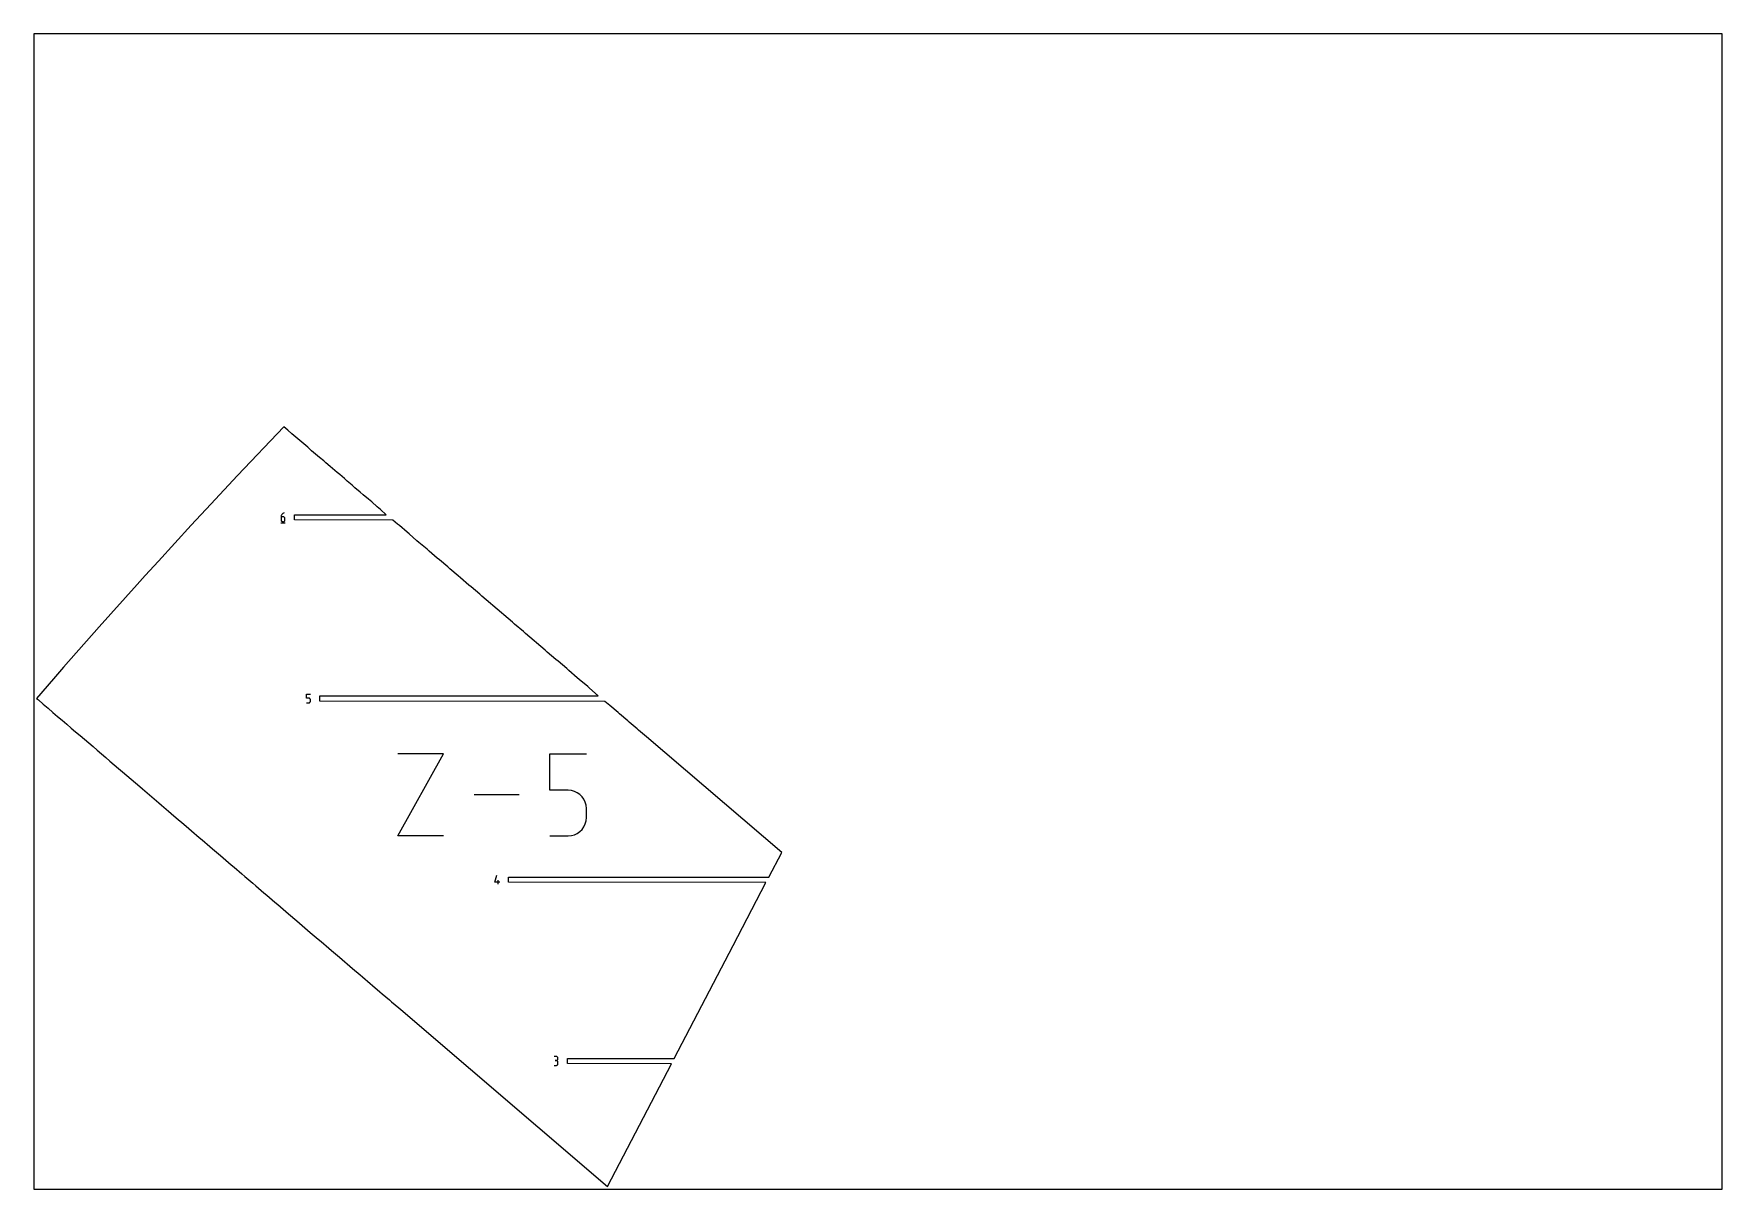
# Model space of a CAD drawing. Extents: x 0 to 38, y 0 to 26.
import ezdxf

# ---------------------------------------------------------------- set-up
doc = ezdxf.new("R2010")
doc.units = 0

msp = doc.modelspace()

# ---------------------------------------------------------------- linework, layer by layer
at = {"layer": 'annotation', "color": 1}
for p, q in [((5.597018, 15.200212), (5.587798, 15.190954)), ((5.607525, 15.208136), (5.597018, 15.200212)), ((5.6192, 15.214563), (5.607525, 15.208136)), ((5.631923, 15.219334), (5.6192, 15.214563)), ((5.631923, 15.219334), (5.631923, 15.219334)), ((5.559648, 14.994334), (5.659648, 14.994334)), ((5.566194, 15.143789), (5.56521, 15.130271)), ((5.56521, 15.130271), (5.56521, 15.063796)), ((5.609623, 15.130271), (5.56521, 15.130271)), ((5.56521, 15.063796), (5.56521, 15.063796)), ((5.56521, 15.063796), (5.565927, 15.055807)), ((5.565927, 15.055807), (5.567994, 15.048286)), ((5.569064, 15.156778), (5.566194, 15.143789)), ((5.567994, 15.048286), (5.571284, 15.04136)), ((5.573701, 15.169075), (5.569064, 15.156778)), ((5.571284, 15.04136), (5.57567, 15.035154)), ((5.579986, 15.180521), (5.573701, 15.169075)), ((5.57567, 15.035154), (5.581027, 15.029794)), ((5.587798, 15.190954), (5.579986, 15.180521)), ((5.581027, 15.029794), (5.587227, 15.025407)), ((5.587227, 15.025407), (5.594144, 15.022117)), ((5.594144, 15.022117), (5.601651, 15.020051)), ((5.601651, 15.020051), (5.609623, 15.019334)), ((5.61761, 15.129558), (5.609623, 15.130271)), ((5.609623, 15.019334), (5.61761, 15.020051)), ((5.609623, 15.019334), (5.609623, 15.019334)), ((5.625126, 15.127502), (5.61761, 15.129558)), ((5.61761, 15.020051), (5.625126, 15.022117)), ((5.632046, 15.124227), (5.625126, 15.127502)), ((5.625126, 15.022117), (5.632046, 15.025407)), ((5.638244, 15.119857), (5.632046, 15.124227)), ((5.632046, 15.025407), (5.638244, 15.029794)), ((5.643595, 15.114516), (5.638244, 15.119857)), ((5.638244, 15.029794), (5.643595, 15.035154)), ((5.647975, 15.108328), (5.643595, 15.114516)), ((5.643595, 15.035154), (5.647975, 15.04136)), ((5.651258, 15.101417), (5.647975, 15.108328)), ((5.647975, 15.04136), (5.651258, 15.048286)), ((5.65332, 15.093907), (5.651258, 15.101417)), ((5.651258, 15.048286), (5.65332, 15.055807)), ((5.654035, 15.085921), (5.65332, 15.093907)), ((5.65332, 15.055807), (5.654035, 15.063796)), ((5.654035, 15.063796), (5.654035, 15.085921)), ((5.654035, 15.085921), (5.654035, 15.085921)), ((6.137813, 11.052713), (6.137813, 11.141777)), ((6.137813, 11.141777), (6.226637, 11.141777)), ((6.182225, 11.052713), (6.137813, 11.052713)), ((6.190199, 11.052001), (6.182225, 11.052713)), ((6.197708, 11.049945), (6.190199, 11.052001)), ((6.204626, 11.04667), (6.197708, 11.049945)), ((6.210826, 11.0423), (6.204626, 11.04667)), ((6.216181, 11.036959), (6.210826, 11.0423)), ((6.220566, 11.030771), (6.216181, 11.036959)), ((6.223855, 11.02386), (6.220566, 11.030771)), ((6.225921, 11.016349), (6.223855, 11.02386)), ((6.137813, 10.941777), (6.182225, 10.941777)), ((6.182225, 10.941777), (6.190196, 10.942493)), ((6.182225, 10.941777), (6.182225, 10.941777)), ((6.190196, 10.942493), (6.197703, 10.944559)), ((6.197703, 10.944559), (6.20462, 10.947849)), ((6.20462, 10.947849), (6.21082, 10.952237)), ((6.21082, 10.952237), (6.216177, 10.957597)), ((6.216177, 10.957597), (6.220564, 10.963803)), ((6.220564, 10.963803), (6.223853, 10.970729)), ((6.223853, 10.970729), (6.22592, 10.97825)), ((6.22592, 10.97825), (6.226637, 10.986239)), ((6.226637, 11.008364), (6.225921, 11.016349)), ((6.226637, 10.986239), (6.226637, 11.008364)), ((6.226637, 11.008364), (6.226637, 11.008364)), ((8.197239, 7.952204), (9.222254, 9.798248)), ((9.222254, 9.798248), (8.197239, 9.798248)), ((11.616173, 8.976176), (11.616173, 9.798248)), ((11.616173, 9.798248), (12.436045, 9.798248)), ((10.92408, 8.875226), (9.914694, 8.875226)), ((12.026109, 8.976176), (11.616173, 8.976176)), ((12.099715, 8.969597), (12.026109, 8.976176)), ((12.169026, 8.950621), (12.099715, 8.969597)), ((12.232876, 8.920393), (12.169026, 8.950621)), ((12.2901, 8.880057), (12.232876, 8.920393)), ((12.339533, 8.830759), (12.2901, 8.880057)), ((12.380009, 8.773641), (12.339533, 8.830759)), ((12.410363, 8.709849), (12.380009, 8.773641)), ((12.429431, 8.640527), (12.410363, 8.709849)), ((12.429427, 8.288859), (12.436045, 8.362603)), ((12.436045, 8.566819), (12.429431, 8.640527)), ((12.436045, 8.362603), (12.436045, 8.566819)), ((12.436045, 8.566819), (12.436045, 8.566819)), ((12.168979, 7.977891), (12.232824, 8.008257)), ((12.232824, 8.008257), (12.290052, 8.048757)), ((12.290052, 8.048757), (12.339495, 8.098228)), ((12.339495, 8.098228), (12.379983, 8.15551)), ((12.379983, 8.15551), (12.41035, 8.219441)), ((12.41035, 8.219441), (12.429427, 8.288859)), ((9.222254, 7.952204), (8.197239, 7.952204)), ((11.616173, 7.952204), (12.026109, 7.952204)), ((12.026109, 7.952204), (12.099685, 7.958819)), ((12.026109, 7.952204), (12.026109, 7.952204)), ((12.099685, 7.958819), (12.168979, 7.977891)), ((10.374595, 6.908682), (10.418944, 7.064219)), ((10.485644, 6.908682), (10.374595, 6.908682)), ((10.452357, 6.864219), (10.452357, 6.953044)), ((11.753405, 2.98643), (11.708992, 2.98643)), ((11.708992, 2.786668), (11.753405, 2.786668)), ((11.753405, 2.897605), (11.731167, 2.897605)), ((11.731167, 2.897605), (11.753405, 2.897605)), ((11.761392, 2.985713), (11.753405, 2.98643)), ((11.753405, 2.897605), (11.761392, 2.898322)), ((11.761392, 2.896888), (11.753405, 2.897605)), ((11.753405, 2.897605), (11.753405, 2.897605)), ((11.753405, 2.786668), (11.761392, 2.787385)), ((11.753405, 2.786668), (11.753405, 2.786668)), ((11.768908, 2.983647), (11.761392, 2.985713)), ((11.761392, 2.898322), (11.768908, 2.90039)), ((11.768908, 2.894822), (11.761392, 2.896888)), ((11.761392, 2.787385), (11.768908, 2.78945)), ((11.775828, 2.980359), (11.768908, 2.983647)), ((11.768908, 2.90039), (11.775828, 2.903681)), ((11.775828, 2.891534), (11.768908, 2.894822)), ((11.768908, 2.78945), (11.775828, 2.792737)), ((11.782026, 2.975975), (11.775828, 2.980359)), ((11.775828, 2.903681), (11.782026, 2.908071)), ((11.782026, 2.88715), (11.775828, 2.891534)), ((11.775828, 2.792737), (11.782026, 2.797119)), ((11.787377, 2.970624), (11.782026, 2.975975)), ((11.782026, 2.908071), (11.787377, 2.913433)), ((11.787377, 2.881799), (11.782026, 2.88715)), ((11.782026, 2.797119), (11.787377, 2.802469)), ((11.791757, 2.964432), (11.787377, 2.970624)), ((11.787377, 2.913433), (11.791757, 2.919641)), ((11.791757, 2.875607), (11.787377, 2.881799)), ((11.787377, 2.802469), (11.791757, 2.808661)), ((11.79504, 2.957526), (11.791757, 2.964432)), ((11.791757, 2.919641), (11.79504, 2.926569)), ((11.79504, 2.868701), (11.791757, 2.875607)), ((11.791757, 2.808661), (11.79504, 2.815568)), ((11.797102, 2.950033), (11.79504, 2.957526)), ((11.79504, 2.926569), (11.797102, 2.934091)), ((11.797102, 2.861208), (11.79504, 2.868701)), ((11.79504, 2.815568), (11.797102, 2.823062)), ((11.797817, 2.94208), (11.797102, 2.950033)), ((11.797102, 2.934091), (11.797817, 2.94208)), ((11.797817, 2.853256), (11.797102, 2.861208)), ((11.797102, 2.823062), (11.797817, 2.831018)), ((11.797817, 2.94208), (11.797817, 2.94208)), ((11.797817, 2.831018), (11.797817, 2.853256)), ((11.797817, 2.853256), (11.797817, 2.853256))]:
    msp.add_line(p, q, dxfattribs=at)
at = {"layer": 'boundary', "color": 5}
for p, q in [((5.627919, 17.153512), (4.588534, 16.062906)), ((5.717802, 17.076706), (5.627919, 17.153512)), ((5.80738, 17.000161), (5.717802, 17.076706)), ((5.896753, 16.923791), (5.80738, 17.000161)), ((5.986021, 16.847511), (5.896753, 16.923791)), ((6.07528, 16.771239), (5.986021, 16.847511)), ((6.164631, 16.694888), (6.07528, 16.771239)), ((6.254173, 16.618373), (6.164631, 16.694888)), ((6.344005, 16.541611), (6.254173, 16.618373)), ((6.434228, 16.464515), (6.344005, 16.541611)), ((6.524944, 16.386998), (6.434228, 16.464515)), ((6.575272, 16.343992), (6.524944, 16.386998)), ((6.671121, 16.262088), (6.575272, 16.343992)), ((4.588534, 16.062906), (3.985706, 15.416949)), ((6.725624, 16.215515), (6.671121, 16.262088)), ((6.826471, 16.129341), (6.725624, 16.215515)), ((6.884952, 16.079369), (6.826471, 16.129341)), ((6.990649, 15.989049), (6.884952, 16.079369)), ((7.052905, 15.935852), (6.990649, 15.989049)), ((7.163296, 15.841521), (7.052905, 15.935852)), ((7.229112, 15.785282), (7.163296, 15.841521)), ((7.344029, 15.687084), (7.229112, 15.785282)), ((7.413186, 15.627989), (7.344029, 15.687084)), ((7.53245, 15.526077), (7.413186, 15.627989)), ((3.985706, 15.416949), (3.545554, 14.945308)), ((7.604719, 15.464323), (7.53245, 15.526077)), ((7.728144, 15.358855), (7.604719, 15.464323)), ((7.803289, 15.294643), (7.728144, 15.358855)), ((7.933093, 15.176834), (7.803289, 15.294643)), ((3.545554, 14.945308), (2.803788, 14.134367)), ((5.864648, 15.061834), (5.864648, 15.176834)), ((5.864648, 15.176834), (7.933093, 15.176834)), ((8.083052, 15.055584), (5.864648, 15.061834)), ((8.186933, 14.966816), (8.083052, 15.055584)), ((8.228138, 14.931607), (8.186933, 14.966816)), ((8.403056, 14.782138), (8.228138, 14.931607)), ((8.445855, 14.745566), (8.403056, 14.782138)), ((8.624486, 14.592924), (8.445855, 14.745566)), ((8.668713, 14.555132), (8.624486, 14.592924)), ((8.850737, 14.399591), (8.668713, 14.555132)), ((2.803788, 14.134367), (2.505037, 13.807756)), ((8.896217, 14.360729), (8.850737, 14.399591)), ((9.081309, 14.202567), (8.896217, 14.360729)), ((9.127859, 14.162789), (9.081309, 14.202567)), ((9.315691, 14.002285), (9.127859, 14.162789)), ((2.505037, 13.807756), (2.32737, 13.609635)), ((9.363126, 13.961751), (9.315691, 14.002285)), ((9.553369, 13.799188), (9.363126, 13.961751)), ((9.601497, 13.758062), (9.553369, 13.799188)), ((9.793817, 13.593723), (9.601497, 13.758062)), ((2.32737, 13.609635), (1.469275, 12.652755)), ((9.842444, 13.552171), (9.793817, 13.593723)), ((10.036507, 13.386343), (9.842444, 13.552171)), ((10.085435, 13.344533), (10.036507, 13.386343)), ((10.280901, 13.177506), (10.085435, 13.344533)), ((10.329933, 13.135608), (10.280901, 13.177506)), ((10.526463, 12.967672), (10.329933, 13.135608)), ((10.575399, 12.925856), (10.526463, 12.967672)), ((10.772648, 12.757305), (10.575399, 12.925856)), ((1.469275, 12.652755), (0.672076, 11.746155)), ((10.82129, 12.71574), (10.772648, 12.757305)), ((11.018916, 12.546867), (10.82129, 12.71574)), ((11.067067, 12.505722), (11.018916, 12.546867)), ((11.264725, 12.336822), (11.067067, 12.505722)), ((11.31219, 12.296263), (11.264725, 12.336822)), ((11.509529, 12.127636), (11.31219, 12.296263)), ((11.556118, 12.087825), (11.509529, 12.127636)), ((11.752789, 11.919768), (11.556118, 12.087825)), ((11.798316, 11.880865), (11.752789, 11.919768)), ((11.993971, 11.713677), (11.798316, 11.880865)), ((0.440552, 11.482859), (0.0625, 11.044432)), ((0.672076, 11.746155), (0.440552, 11.482859)), ((12.038255, 11.675836), (11.993971, 11.713677)), ((12.232542, 11.509816), (12.038255, 11.675836)), ((12.275408, 11.473187), (12.232542, 11.509816)), ((12.467974, 11.308638), (12.275408, 11.473187)), ((0.0625, 11.044432), (0.102878, 11.009929)), ((6.43725, 10.984277), (6.43725, 11.099277)), ((6.43725, 11.099277), (12.704918, 11.099277)), ((12.509256, 11.273362), (12.467974, 11.308638)), ((12.704918, 11.099277), (12.509256, 11.273362)), ((0.102878, 11.009929), (0.213827, 10.915122)), ((0.213827, 10.915122), (0.322727, 10.822066)), ((0.322727, 10.822066), (0.429753, 10.730611)), ((0.429753, 10.730611), (0.53507, 10.640618)), ((0.53507, 10.640618), (0.638828, 10.551955)), ((12.854877, 10.978027), (6.43725, 10.984277)), ((12.927357, 10.916092), (12.854877, 10.978027)), ((12.965004, 10.883923), (12.927357, 10.916092)), ((13.150295, 10.725589), (12.965004, 10.883923)), ((13.185912, 10.695155), (13.150295, 10.725589)), ((13.368072, 10.539498), (13.185912, 10.695155)), ((0.638828, 10.551955), (0.741178, 10.464497)), ((0.741178, 10.464497), (0.842256, 10.378125)), ((0.842256, 10.378125), (0.942195, 10.292726)), ((0.942195, 10.292726), (1.041124, 10.208191)), ((13.401532, 10.510906), (13.368072, 10.539498)), ((13.580206, 10.358228), (13.401532, 10.510906)), ((13.611396, 10.331575), (13.580206, 10.358228)), ((13.786232, 10.182177), (13.611396, 10.331575)), ((1.041124, 10.208191), (1.139165, 10.124414)), ((1.139165, 10.124414), (1.236437, 10.041294)), ((1.236437, 10.041294), (1.333056, 9.958733)), ((1.333056, 9.958733), (1.429133, 9.876635)), ((16.832153, 7.579417), (13.786232, 10.182177)), ((1.429133, 9.876635), (1.524778, 9.794905)), ((1.524778, 9.794905), (1.620098, 9.713454)), ((1.620098, 9.713454), (1.7152, 9.632188)), ((1.7152, 9.632188), (1.81019, 9.551019)), ((1.81019, 9.551019), (1.905172, 9.469856)), ((1.905172, 9.469856), (2.000252, 9.38861)), ((2.000252, 9.38861), (2.095534, 9.30719)), ((2.095534, 9.30719), (2.191125, 9.225508)), ((2.191125, 9.225508), (2.287131, 9.143469)), ((2.287131, 9.143469), (2.383663, 9.060982)), ((2.383663, 9.060982), (2.447795, 9.006181)), ((2.447795, 9.006181), (2.60165, 8.874711)), ((2.60165, 8.874711), (2.658134, 8.826444)), ((2.658134, 8.826444), (2.815918, 8.691618)), ((2.815918, 8.691618), (2.874257, 8.641766)), ((2.874257, 8.641766), (3.035681, 8.503829)), ((3.035681, 8.503829), (3.095687, 8.452552)), ((3.095687, 8.452552), (3.260459, 8.311754)), ((3.260459, 8.311754), (3.321939, 8.259219)), ((3.321939, 8.259219), (3.48976, 8.115814)), ((3.48976, 8.115814), (3.55251, 8.062194)), ((3.55251, 8.062194), (3.723079, 7.916442)), ((3.723079, 7.916442), (3.786892, 7.861913)), ((3.786892, 7.861913), (3.959903, 7.714074)), ((3.959903, 7.714074), (4.02457, 7.658816)), ((4.02457, 7.658816), (4.199711, 7.509157)), ((4.199711, 7.509157), (4.265018, 7.453351)), ((4.265018, 7.453351), (4.441976, 7.302139)), ((4.441976, 7.302139), (4.507708, 7.245971)), ((4.507708, 7.245971), (4.686163, 7.09348)), ((16.541477, 7.021719), (16.832153, 7.579417)), ((4.686163, 7.09348), (4.752103, 7.037134)), ((4.752103, 7.037134), (4.931735, 6.883638)), ((4.931735, 6.883638), (4.997665, 6.8273)), ((10.685145, 6.906719), (10.685145, 7.021719)), ((10.685145, 7.021719), (16.541477, 7.021719)), ((16.47828, 6.900469), (10.685145, 6.906719)), ((15.741559, 5.486981), (16.47828, 6.900469)), ((4.997665, 6.8273), (5.178147, 6.673077)), ((5.178147, 6.673077), (5.24385, 6.616933)), ((5.24385, 6.616933), (5.424856, 6.462262)), ((5.424856, 6.462262), (5.490118, 6.406495)), ((5.490118, 6.406495), (5.671319, 6.251658)), ((5.671319, 6.251658), (5.735926, 6.19645)), ((5.735926, 6.19645), (5.916988, 6.041732)), ((5.916988, 6.041732), (5.98073, 5.987263)), ((5.98073, 5.987263), (6.161318, 5.83295)), ((6.161318, 5.83295), (6.223991, 5.779396)), ((6.223991, 5.779396), (6.40377, 5.625773)), ((6.40377, 5.625773), (6.465172, 5.573305)), ((6.465172, 5.573305), (6.643806, 5.420661)), ((6.643806, 5.420661), (6.703743, 5.369444)), ((6.703743, 5.369444), (6.880892, 5.218069)), ((14.416222, 2.944162), (15.741559, 5.486981)), ((6.880892, 5.218069), (6.939175, 5.168265)), ((6.939175, 5.168265), (7.1145, 5.018449)), ((7.1145, 5.018449), (7.17095, 4.970213)), ((7.17095, 4.970213), (7.344113, 4.822244)), ((7.344113, 4.822244), (7.398558, 4.77572)), ((7.398558, 4.77572), (7.569218, 4.62989)), ((7.569218, 4.62989), (7.621497, 4.585217)), ((7.621497, 4.585217), (7.789313, 4.441817)), ((7.789313, 4.441817), (7.839273, 4.399126)), ((7.839273, 4.399126), (8.003905, 4.258447)), ((8.003905, 4.258447), (8.051407, 4.217856)), ((8.051407, 4.217856), (8.212516, 4.080188)), ((8.212516, 4.080188), (8.257433, 4.041805)), ((8.257433, 4.041805), (12.914277, 0.0625)), ((12.00843, 2.829162), (12.00843, 2.944162)), ((12.00843, 2.944162), (14.416222, 2.944162)), ((14.353026, 2.822912), (12.00843, 2.829162)), ((12.914277, 0.0625), (14.353026, 2.822912))]:
    msp.add_line(p, q, dxfattribs=at)
at = {"layer": 'frame', "color": 5}
for p, q in [((38, 26), (0, 26)), ((0, 26), (0, 0)), ((38, 0), (38, 26)), ((0, 0), (38, 0))]:
    msp.add_line(p, q, dxfattribs=at)

doc.saveas('drawing.dxf')
